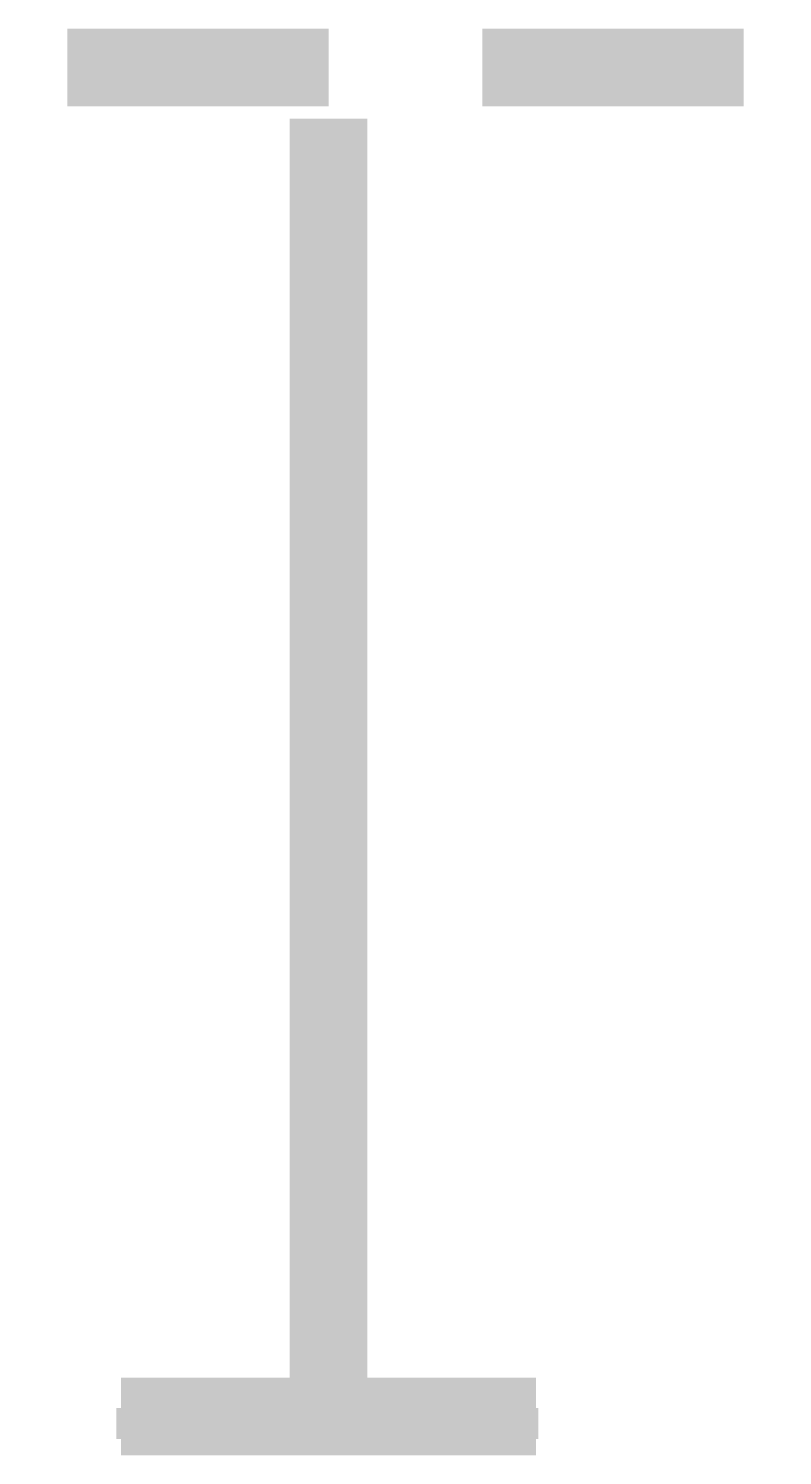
# Model space of a CAD drawing. Header units: inches. Extents: x 0 to 841, y 0 to 594.
# Drawn here: x 237.14 to 244.4, y 37.11 to 50.86 of the extents above; entities that cross this region are included whole.
import ezdxf

# ---------------------------------------------------------------- set-up
doc = ezdxf.new("R2010")
doc.units = ezdxf.units.IN
doc.layers.add('Sheet', color=255, linetype='Continuous')

msp = doc.modelspace()

# ---------------------------------------------------------------- linework, layer by layer
at = {"layer": 'Sheet'}
for points in [[(240.029, 50.488, 0.749, 0.749, 0), (237.514, 50.488, 0.749, 0.749, 0)], [(244.027, 50.488, 0.749, 0.749, 0), (241.511, 50.488, 0.749, 0.749, 0)], [(240.029, 44.986, 0.749, 0.749, 0), (240.029, 49.994, 0.749, 0.749, 0)], [(240.029, 49.994, 0.3, 0.3, 0), (240.029, 44.986, 0.3, 0.3, 0)], [(240.029, 42.493, 0.749, 0.749, 0), (240.029, 44.986, 0.749, 0.749, 0)], [(240.029, 42.493, 0.749, 0.749, 0), (240.029, 37.484, 0.749, 0.749, 0)], [(240.029, 42.493, 0.3, 0.3, 0), (240.029, 37.417, 0.3, 0.3, 0)], [(238.03, 37.484, 0.749, 0.749, 0), (242.028, 37.484, 0.749, 0.749, 0)], [(237.985, 37.417, 0.3, 0.3, 0), (242.05, 37.417, 0.3, 0.3, 0)]]:
    msp.add_lwpolyline(points, format="xyseb", dxfattribs=at)

doc.saveas('drawing.dxf')
